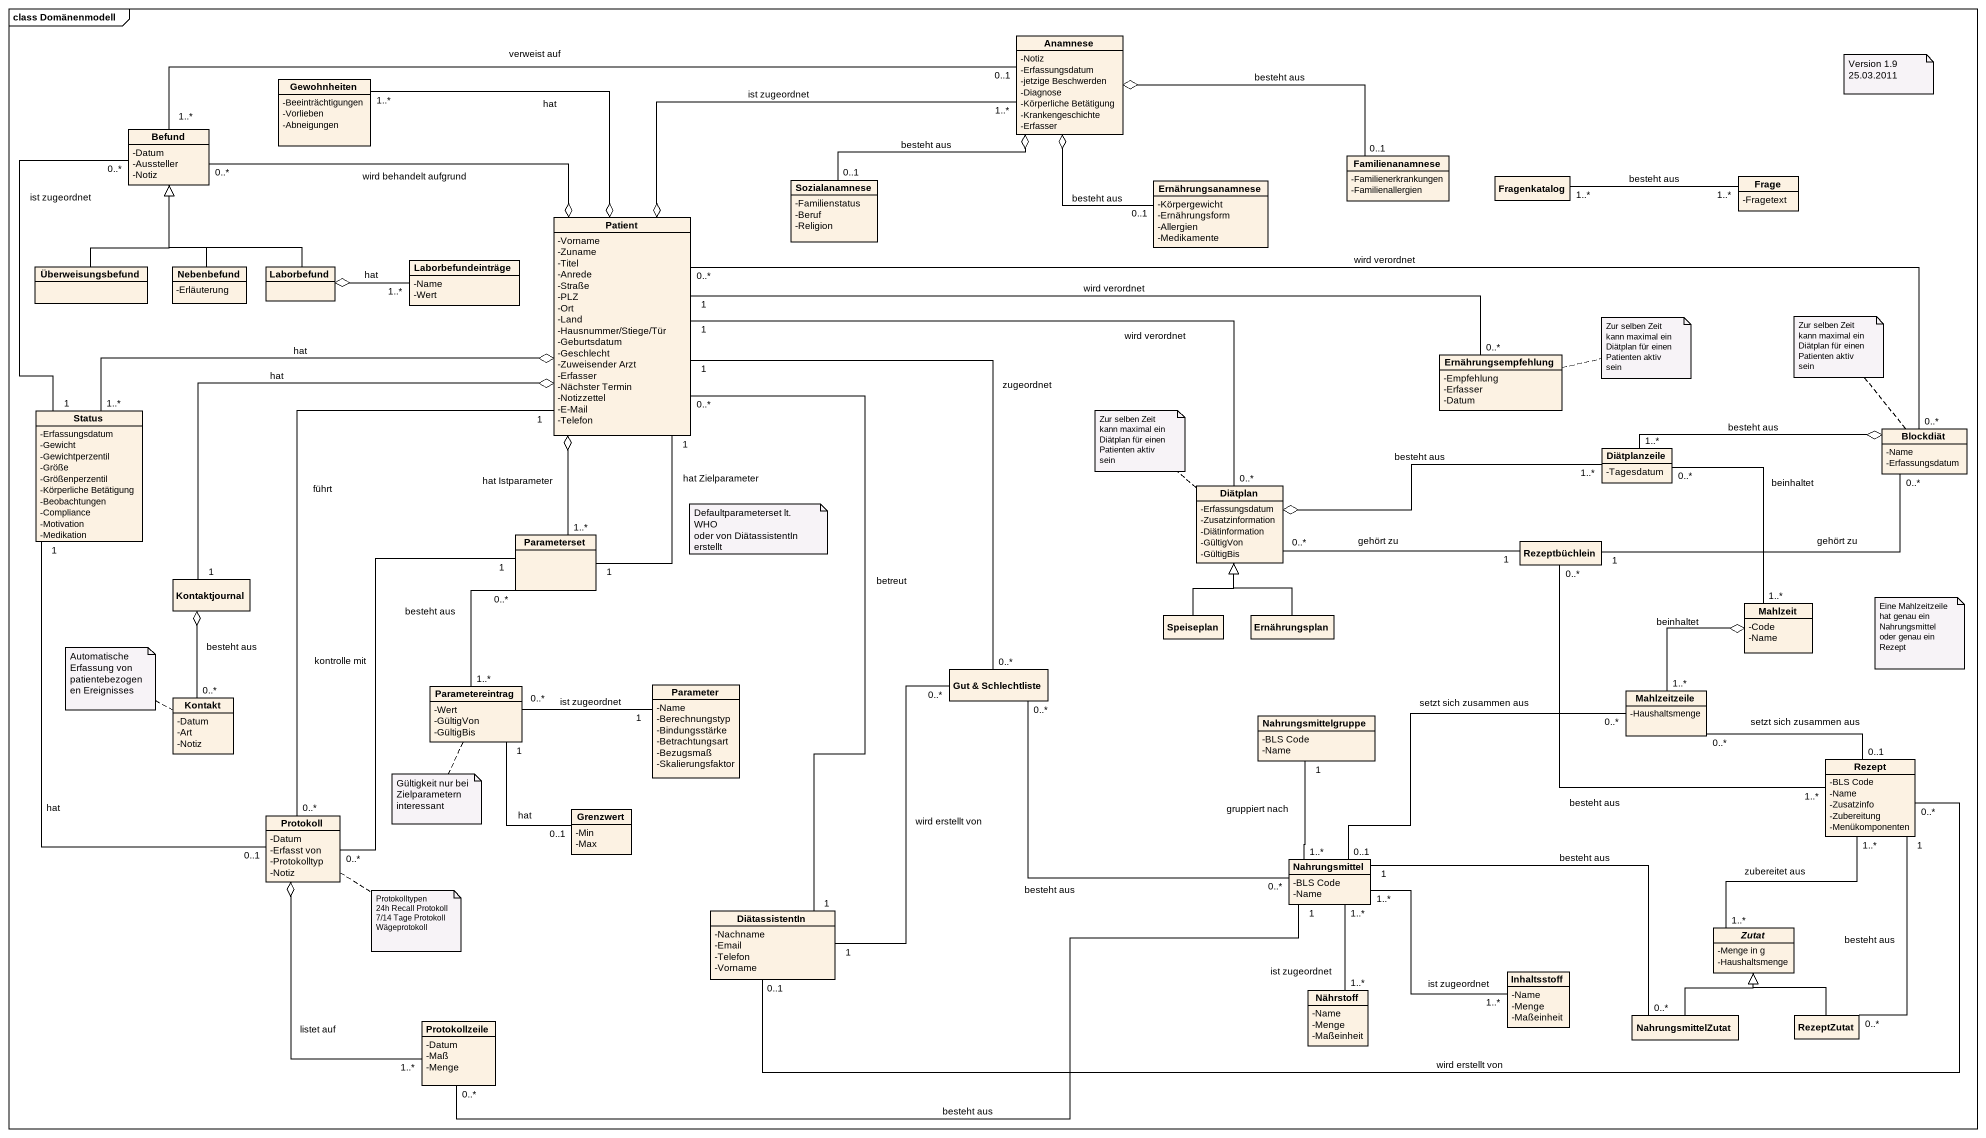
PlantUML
@startuml
mainframe class Domänenmodell
hide circle
hide empty members
skinparam classAttributeIconSize 0
class Anamnese {
  -Notiz
  -Erfassungsdatum
  -jetzige Beschwerden
  -Diagnose
  -Körperliche Betätigung
  -Krankengeschichte
  -Erfasser
}
class Gewohnheiten {
  -Beeinträchtigungen
  -Vorlieben
  -Abneigungen
}
class Befund {
  -Datum
  -Aussteller
  -Notiz
}
class Familienanamnese {
  -Familienerkrankungen
  -Familienallergien
}
class Sozialanamnese {
  -Familienstatus
  -Beruf
  -Religion
}
class Ernährungsanamnese {
  -Körpergewicht
  -Ernährungsform
  -Allergien
  -Medikamente
}
class Fragenkatalog
class Frage {
  -Fragetext
}
class Patient {
  -Vorname
  -Zuname
  -Titel
  -Anrede
  -Straße
  -PLZ
  -Ort
  -Land
  -Hausnummer/Stiege/Tür
  -Geburtsdatum
  -Geschlecht
  -Zuweisender Arzt
  -Erfasser
  -Nächster Termin
  -Notizzettel
  -E-Mail
  -Telefon
}
class Überweisungsbefund
class Nebenbefund {
  -Erläuterung
}
class Laborbefund
class Laborbefundeinträge {
  -Name
  -Wert
}
class Ernährungsempfehlung {
  -Empfehlung
  -Erfasser
  -Datum
}
class Status {
  -Erfassungsdatum
  -Gewicht
  -Gewichtperzentil
  -Größe
  -Größenperzentil
  -Körperliche Betätigung
  -Beobachtungen
  -Compliance
  -Motivation
  -Medikation
}
class Diätplanzeile {
  -Tagesdatum
}
class Blockdiät {
  -Name
  -Erfassungsdatum
}
class Diätplan {
  -Erfassungsdatum
  -Zusatzinformation
  -Diätinformation
  -GültigVon
  -GültigBis
}
class Parameterset
class Rezeptbüchlein
class Kontaktjournal
class Mahlzeit {
  -Code
  -Name
}
class Speiseplan
class Ernährungsplan
class Parametereintrag {
  -Wert
  -GültigVon
  -GültigBis
}
class Parameter {
  -Name
  -Berechnungstyp
  -Bindungsstärke
  -Betrachtungsart
  -Bezugsmaß
  -Skalierungsfaktor
}
class "Gut & Schlechtliste" as Gut_Schlechtliste
class Mahlzeitzeile {
  -Haushaltsmenge
}
class Kontakt {
  -Datum
  -Art
  -Notiz
}
class Nahrungsmittelgruppe {
  -BLS Code
  -Name
}
class Rezept {
  -BLS Code
  -Name
  -Zusatzinfo
  -Zubereitung
  -Menükomponenten
}
class Grenzwert {
  -Min
  -Max
}
class Protokoll {
  -Datum
  -Erfasst von
  -Protokolltyp
  -Notiz
}
class Nahrungsmittel {
  -BLS Code
  -Name
}
class DiätassistentIn {
  -Nachname
  -Email
  -Telefon
  -Vorname
}
abstract class Zutat {
  -Menge in g
  -Haushaltsmenge
}
class Inhaltsstoff {
  -Name
  -Menge
  -Maßeinheit
}
class Nährstoff {
  -Name
  -Menge
  -Maßeinheit
}
class Protokollzeile {
  -Datum
  -Maß
  -Menge
}
class NahrungsmittelZutat
class RezeptZutat
Anamnese o-right- "0..1" Familienanamnese : besteht aus
Anamnese o-left- "0..1" Sozialanamnese : besteht aus
Anamnese o-- "0..1" Ernährungsanamnese : besteht aus
Befund "1..*" -right- "0..1" Anamnese : verweist auf
Fragenkatalog "1..*" -right- "1..*" Frage : besteht aus
Patient o-right- "1..*" Anamnese : ist zugeordnet
Patient o-up- "1..*" Gewohnheiten : hat
Patient o-left- "0..*" Befund : wird behandelt aufgrund
Patient "1" -right- "0..*" Ernährungsempfehlung : wird verordnet
Patient o-left- "1..*" Status : hat
Patient "0..*" -right- "0..*" Blockdiät : wird verordnet
Patient "1" -right- "0..*" Diätplan : wird verordnet
Patient o-- "1..*" Parameterset : hat Istparameter
Patient o-- "1" Kontaktjournal : hat
Patient "1" -- "0..*" Gut_Schlechtliste : zugeordnet
Patient "1" -- "0..*" Protokoll : führt
Patient "0..*" -- "1" DiätassistentIn : betreut
Überweisungsbefund -up-|> Befund
Nebenbefund -up-|> Befund
Laborbefund -up-|> Befund
Laborbefund o-right- "1..*" Laborbefundeinträge : hat
Status "1" -up- "0..*" Befund : ist zugeordnet
Status "1" -- "0..1" Protokoll : hat
Diätplanzeile "0..*" -- "1..*" Mahlzeit : beinhaltet
Blockdiät o-left- "1..*" Diätplanzeile : besteht aus
Diätplan o-right- "1..*" Diätplanzeile : besteht aus
Diätplan "0..*" -right- "1" Rezeptbüchlein : gehört zu
Parameterset "1" -up- "1" Patient : hat Zielparameter
Parameterset "0..*" -- "1..*" Parametereintrag : besteht aus
Parameterset "1" -- "0..*" Protokoll : kontrolle mit
Rezeptbüchlein "1" -right- "0..*" Blockdiät : gehört zu
Kontaktjournal o-- "0..*" Kontakt : besteht aus
Mahlzeit o-- "1..*" Mahlzeitzeile : beinhaltet
Speiseplan -up-|> Diätplan
Ernährungsplan -up-|> Diätplan
Parametereintrag "0..*" -right- "1" Parameter : ist zugeordnet
Parametereintrag "1" -- "0..1" Grenzwert : hat
Gut_Schlechtliste "0..*" -right- "0..*" Nahrungsmittel : besteht aus
Gut_Schlechtliste "0..*" -- "1" DiätassistentIn : wird erstellt von
Nahrungsmittelgruppe "1" -- "1..*" Nahrungsmittel : gruppiert nach
Rezept "1..*" -up- "0..*" Rezeptbüchlein : besteht aus
Rezept "0..1" -left- "0..*" Mahlzeitzeile : setzt sich zusammen aus
Rezept "1..*" -- "1..*" Zutat : zubereitet aus
Rezept "1" -- "0..*" RezeptZutat : besteht aus
Protokoll o-- "1..*" Protokollzeile : listet auf
Nahrungsmittel "0..1" -right- "0..*" Mahlzeitzeile : setzt sich zusammen aus
Nahrungsmittel "1..*" -right- "1..*" Inhaltsstoff : ist zugeordnet
Nahrungsmittel "1..*" -- "1..*" Nährstoff : ist zugeordnet
Nahrungsmittel "1" -right- "0..*" NahrungsmittelZutat : besteht aus
DiätassistentIn "0..1" -right- "0..*" Rezept : wird erstellt von
Protokollzeile "0..*" -right- "1" Nahrungsmittel : besteht aus
NahrungsmittelZutat -up-|> Zutat
RezeptZutat -up-|> Zutat
note as N1
  Version 1.9 25.03.2011
end note
note right of Ernährungsempfehlung : Zur selben Zeit kann maximal ein Diätplan für einen Patienten aktiv sein
note top of Blockdiät : Zur selben Zeit kann maximal ein Diätplan für einen Patienten aktiv sein
note top of Diätplan : Zur selben Zeit kann maximal ein Diätplan für einen Patienten aktiv sein
note as N5
  Defaultparameterset lt. WHO
  oder von DiätassistentIn erstellt
end note
note as N6
  Eine Mahlzeitzeile hat genau ein Nahrungsmittel oder genau ein Rezept
end note
note left of Kontakt : Automatische Erfassung von patientebezogenen Ereignisses
note bottom of Parametereintrag : Gültigkeit nur bei Zielparametern interessant
note bottom of Protokoll
  Protokolltypen
  24h Recall Protokoll
  7/14 Tage Protokoll
  Wägeprotokoll
end note
@enduml
